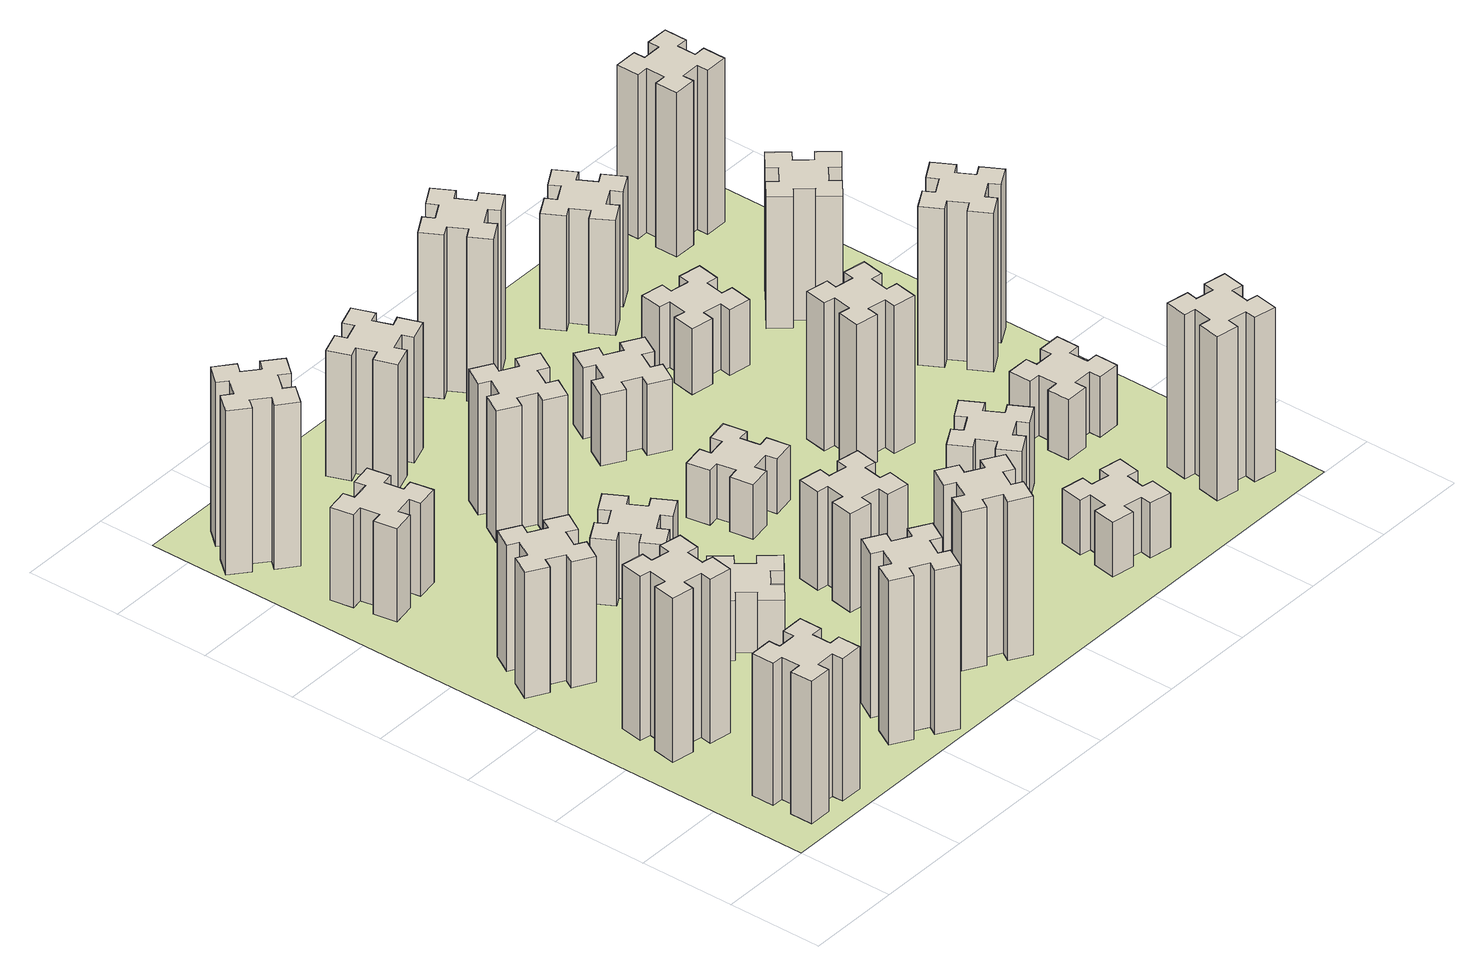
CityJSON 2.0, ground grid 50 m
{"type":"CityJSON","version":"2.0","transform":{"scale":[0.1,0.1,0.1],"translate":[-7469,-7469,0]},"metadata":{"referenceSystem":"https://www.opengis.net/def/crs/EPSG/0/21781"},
"CityObjects":{
"building1":{"type":"Building","attributes":{"class":"1000","function":"1000","usage":"1000","yearOfConstruction":2016,"roofType":"1000","measuredHeight":78,"storeysAboveGround":30,"storeysBelowGround":0},"geometry":[{"type":"Solid","lod":"1","boundaries":[[[[0,1,2,3,4,5,6,7,8,9,10,11,12,13,14,15,16,17,18,19]],[[17,16,20,21]],[[16,15,22,20]],[[15,14,23,22]],[[14,13,24,23]],[[13,12,25,24]],[[12,11,26,25]],[[11,10,27,26]],[[10,9,28,27]],[[9,8,29,28]],[[8,7,30,29]],[[7,6,31,30]],[[6,5,32,31]],[[5,4,33,32]],[[4,3,34,33]],[[3,2,35,34]],[[2,1,36,35]],[[1,0,37,36]],[[0,19,38,37]],[[19,18,39,38]],[[18,17,21,39]],[[24,25,26,27,28,29,30,31,32,33,34,35,36,37,38,39,21,20,22,23]]]]}]},
"building2":{"type":"Building","attributes":{"class":"1000","function":"1000","usage":"1000","yearOfConstruction":2016,"roofType":"1000","measuredHeight":90,"storeysAboveGround":30,"storeysBelowGround":0},"geometry":[{"type":"Solid","lod":"1","boundaries":[[[[40,41,42,43,44,45,46,47,48,49,50,51,52,53,54,55,56,57,58,59]],[[57,56,60,61]],[[56,55,62,60]],[[55,54,63,62]],[[54,53,64,63]],[[53,52,65,64]],[[52,51,66,65]],[[51,50,67,66]],[[50,49,68,67]],[[49,48,69,68]],[[48,47,70,69]],[[47,46,71,70]],[[46,45,72,71]],[[45,44,73,72]],[[44,43,74,73]],[[43,42,75,74]],[[42,41,76,75]],[[41,40,77,76]],[[40,59,78,77]],[[59,58,79,78]],[[58,57,61,79]],[[64,65,66,67,68,69,70,71,72,73,74,75,76,77,78,79,61,60,62,63]]]]}]},
"building3":{"type":"Building","attributes":{"class":"1000","function":"1000","usage":"1000","yearOfConstruction":2016,"roofType":"1000","measuredHeight":69,"storeysAboveGround":30,"storeysBelowGround":0},"geometry":[{"type":"Solid","lod":"1","boundaries":[[[[80,81,82,83,84,85,86,87,88,89,90,91,92,93,94,95,96,97,98,99]],[[97,96,100,101]],[[96,95,102,100]],[[95,94,103,102]],[[94,93,104,103]],[[93,92,105,104]],[[92,91,106,105]],[[91,90,107,106]],[[90,89,108,107]],[[89,88,109,108]],[[88,87,110,109]],[[87,86,111,110]],[[86,85,112,111]],[[85,84,113,112]],[[84,83,114,113]],[[83,82,115,114]],[[82,81,116,115]],[[81,80,117,116]],[[80,99,118,117]],[[99,98,119,118]],[[98,97,101,119]],[[104,105,106,107,108,109,110,111,112,113,114,115,116,117,118,119,101,100,102,103]]]]}]},
"building4":{"type":"Building","attributes":{"class":"1000","function":"1000","usage":"1000","yearOfConstruction":2016,"roofType":"1000","measuredHeight":51,"storeysAboveGround":30,"storeysBelowGround":0},"geometry":[{"type":"Solid","lod":"1","boundaries":[[[[120,121,122,123,124,125,126,127,128,129,130,131,132,133,134,135,136,137,138,139]],[[137,136,140,141]],[[136,135,142,140]],[[135,134,143,142]],[[134,133,144,143]],[[133,132,145,144]],[[132,131,146,145]],[[131,130,147,146]],[[130,129,148,147]],[[129,128,149,148]],[[128,127,150,149]],[[127,126,151,150]],[[126,125,152,151]],[[125,124,153,152]],[[124,123,154,153]],[[123,122,155,154]],[[122,121,156,155]],[[121,120,157,156]],[[120,139,158,157]],[[139,138,159,158]],[[138,137,141,159]],[[144,145,146,147,148,149,150,151,152,153,154,155,156,157,158,159,141,140,142,143]]]]}]},
"building5":{"type":"Building","attributes":{"class":"1000","function":"1000","usage":"1000","yearOfConstruction":2016,"roofType":"1000","measuredHeight":90,"storeysAboveGround":30,"storeysBelowGround":0},"geometry":[{"type":"Solid","lod":"1","boundaries":[[[[160,161,162,163,164,165,166,167,168,169,170,171,172,173,174,175,176,177,178,179]],[[177,176,180,181]],[[176,175,182,180]],[[175,174,183,182]],[[174,173,184,183]],[[173,172,185,184]],[[172,171,186,185]],[[171,170,187,186]],[[170,169,188,187]],[[169,168,189,188]],[[168,167,190,189]],[[167,166,191,190]],[[166,165,192,191]],[[165,164,193,192]],[[164,163,194,193]],[[163,162,195,194]],[[162,161,196,195]],[[161,160,197,196]],[[160,179,198,197]],[[179,178,199,198]],[[178,177,181,199]],[[184,185,186,187,188,189,190,191,192,193,194,195,196,197,198,199,181,180,182,183]]]]}]},
"building6":{"type":"Building","attributes":{"class":"1000","function":"1000","usage":"1000","yearOfConstruction":2016,"roofType":"1000","measuredHeight":90,"storeysAboveGround":30,"storeysBelowGround":0},"geometry":[{"type":"Solid","lod":"1","boundaries":[[[[200,201,202,203,204,205,206,207,208,209,210,211,212,213,214,215,216,217,218,219]],[[217,216,220,221]],[[216,215,222,220]],[[215,214,223,222]],[[214,213,224,223]],[[213,212,225,224]],[[212,211,226,225]],[[211,210,227,226]],[[210,209,228,227]],[[209,208,229,228]],[[208,207,230,229]],[[207,206,231,230]],[[206,205,232,231]],[[205,204,233,232]],[[204,203,234,233]],[[203,202,235,234]],[[202,201,236,235]],[[201,200,237,236]],[[200,219,238,237]],[[219,218,239,238]],[[218,217,221,239]],[[224,225,226,227,228,229,230,231,232,233,234,235,236,237,238,239,221,220,222,223]]]]}]},
"building7":{"type":"Building","attributes":{"class":"1000","function":"1000","usage":"1000","yearOfConstruction":2016,"roofType":"1000","measuredHeight":33,"storeysAboveGround":30,"storeysBelowGround":0},"geometry":[{"type":"Solid","lod":"1","boundaries":[[[[240,241,242,243,244,245,246,247,248,249,250,251,252,253,254,255,256,257,258,259]],[[257,256,260,261]],[[256,255,262,260]],[[255,254,263,262]],[[254,253,264,263]],[[253,252,265,264]],[[252,251,266,265]],[[251,250,267,266]],[[250,249,268,267]],[[249,248,269,268]],[[248,247,270,269]],[[247,246,271,270]],[[246,245,272,271]],[[245,244,273,272]],[[244,243,274,273]],[[243,242,275,274]],[[242,241,276,275]],[[241,240,277,276]],[[240,259,278,277]],[[259,258,279,278]],[[258,257,261,279]],[[264,265,266,267,268,269,270,271,272,273,274,275,276,277,278,279,261,260,262,263]]]]}]},
"building8":{"type":"Building","attributes":{"class":"1000","function":"1000","usage":"1000","yearOfConstruction":2016,"roofType":"1000","measuredHeight":36,"storeysAboveGround":30,"storeysBelowGround":0},"geometry":[{"type":"Solid","lod":"1","boundaries":[[[[280,281,282,283,284,285,286,287,288,289,290,291,292,293,294,295,296,297,298,299]],[[297,296,300,301]],[[296,295,302,300]],[[295,294,303,302]],[[294,293,304,303]],[[293,292,305,304]],[[292,291,306,305]],[[291,290,307,306]],[[290,289,308,307]],[[289,288,309,308]],[[288,287,310,309]],[[287,286,311,310]],[[286,285,312,311]],[[285,284,313,312]],[[284,283,314,313]],[[283,282,315,314]],[[282,281,316,315]],[[281,280,317,316]],[[280,299,318,317]],[[299,298,319,318]],[[298,297,301,319]],[[304,305,306,307,308,309,310,311,312,313,314,315,316,317,318,319,301,300,302,303]]]]}]},
"building9":{"type":"Building","attributes":{"class":"1000","function":"1000","usage":"1000","yearOfConstruction":2016,"roofType":"1000","measuredHeight":87,"storeysAboveGround":30,"storeysBelowGround":0},"geometry":[{"type":"Solid","lod":"1","boundaries":[[[[320,321,322,323,324,325,326,327,328,329,330,331,332,333,334,335,336,337,338,339]],[[337,336,340,341]],[[336,335,342,340]],[[335,334,343,342]],[[334,333,344,343]],[[333,332,345,344]],[[332,331,346,345]],[[331,330,347,346]],[[330,329,348,347]],[[329,328,349,348]],[[328,327,350,349]],[[327,326,351,350]],[[326,325,352,351]],[[325,324,353,352]],[[324,323,354,353]],[[323,322,355,354]],[[322,321,356,355]],[[321,320,357,356]],[[320,339,358,357]],[[339,338,359,358]],[[338,337,341,359]],[[344,345,346,347,348,349,350,351,352,353,354,355,356,357,358,359,341,340,342,343]]]]}]},
"building10":{"type":"Building","attributes":{"class":"1000","function":"1000","usage":"1000","yearOfConstruction":2016,"roofType":"1000","measuredHeight":72,"storeysAboveGround":30,"storeysBelowGround":0},"geometry":[{"type":"Solid","lod":"1","boundaries":[[[[360,361,362,363,364,365,366,367,368,369,370,371,372,373,374,375,376,377,378,379]],[[377,376,380,381]],[[376,375,382,380]],[[375,374,383,382]],[[374,373,384,383]],[[373,372,385,384]],[[372,371,386,385]],[[371,370,387,386]],[[370,369,388,387]],[[369,368,389,388]],[[368,367,390,389]],[[367,366,391,390]],[[366,365,392,391]],[[365,364,393,392]],[[364,363,394,393]],[[363,362,395,394]],[[362,361,396,395]],[[361,360,397,396]],[[360,379,398,397]],[[379,378,399,398]],[[378,377,381,399]],[[384,385,386,387,388,389,390,391,392,393,394,395,396,397,398,399,381,380,382,383]]]]}]},
"building11":{"type":"Building","attributes":{"class":"1000","function":"1000","usage":"1000","yearOfConstruction":2016,"roofType":"1000","measuredHeight":54,"storeysAboveGround":30,"storeysBelowGround":0},"geometry":[{"type":"Solid","lod":"1","boundaries":[[[[400,401,402,403,404,405,406,407,408,409,410,411,412,413,414,415,416,417,418,419]],[[417,416,420,421]],[[416,415,422,420]],[[415,414,423,422]],[[414,413,424,423]],[[413,412,425,424]],[[412,411,426,425]],[[411,410,427,426]],[[410,409,428,427]],[[409,408,429,428]],[[408,407,430,429]],[[407,406,431,430]],[[406,405,432,431]],[[405,404,433,432]],[[404,403,434,433]],[[403,402,435,434]],[[402,401,436,435]],[[401,400,437,436]],[[400,419,438,437]],[[419,418,439,438]],[[418,417,421,439]],[[424,425,426,427,428,429,430,431,432,433,434,435,436,437,438,439,421,420,422,423]]]]}]},
"building12":{"type":"Building","attributes":{"class":"1000","function":"1000","usage":"1000","yearOfConstruction":2016,"roofType":"1000","measuredHeight":69,"storeysAboveGround":30,"storeysBelowGround":0},"geometry":[{"type":"Solid","lod":"1","boundaries":[[[[440,441,442,443,444,445,446,447,448,449,450,451,452,453,454,455,456,457,458,459]],[[457,456,460,461]],[[456,455,462,460]],[[455,454,463,462]],[[454,453,464,463]],[[453,452,465,464]],[[452,451,466,465]],[[451,450,467,466]],[[450,449,468,467]],[[449,448,469,468]],[[448,447,470,469]],[[447,446,471,470]],[[446,445,472,471]],[[445,444,473,472]],[[444,443,474,473]],[[443,442,475,474]],[[442,441,476,475]],[[441,440,477,476]],[[440,459,478,477]],[[459,458,479,478]],[[458,457,461,479]],[[464,465,466,467,468,469,470,471,472,473,474,475,476,477,478,479,461,460,462,463]]]]}]},
"building13":{"type":"Building","attributes":{"class":"1000","function":"1000","usage":"1000","yearOfConstruction":2016,"roofType":"1000","measuredHeight":30,"storeysAboveGround":30,"storeysBelowGround":0},"geometry":[{"type":"Solid","lod":"1","boundaries":[[[[480,481,482,483,484,485,486,487,488,489,490,491,492,493,494,495,496,497,498,499]],[[497,496,500,501]],[[496,495,502,500]],[[495,494,503,502]],[[494,493,504,503]],[[493,492,505,504]],[[492,491,506,505]],[[491,490,507,506]],[[490,489,508,507]],[[489,488,509,508]],[[488,487,510,509]],[[487,486,511,510]],[[486,485,512,511]],[[485,484,513,512]],[[484,483,514,513]],[[483,482,515,514]],[[482,481,516,515]],[[481,480,517,516]],[[480,499,518,517]],[[499,498,519,518]],[[498,497,501,519]],[[504,505,506,507,508,509,510,511,512,513,514,515,516,517,518,519,501,500,502,503]]]]}]},
"building14":{"type":"Building","attributes":{"class":"1000","function":"1000","usage":"1000","yearOfConstruction":2016,"roofType":"1000","measuredHeight":39,"storeysAboveGround":30,"storeysBelowGround":0},"geometry":[{"type":"Solid","lod":"1","boundaries":[[[[520,521,522,523,524,525,526,527,528,529,530,531,532,533,534,535,536,537,538,539]],[[537,536,540,541]],[[536,535,542,540]],[[535,534,543,542]],[[534,533,544,543]],[[533,532,545,544]],[[532,531,546,545]],[[531,530,547,546]],[[530,529,548,547]],[[529,528,549,548]],[[528,527,550,549]],[[527,526,551,550]],[[526,525,552,551]],[[525,524,553,552]],[[524,523,554,553]],[[523,522,555,554]],[[522,521,556,555]],[[521,520,557,556]],[[520,539,558,557]],[[539,538,559,558]],[[538,537,541,559]],[[544,545,546,547,548,549,550,551,552,553,554,555,556,557,558,559,541,540,542,543]]]]}]},
"building15":{"type":"Building","attributes":{"class":"1000","function":"1000","usage":"1000","yearOfConstruction":2016,"roofType":"1000","measuredHeight":30,"storeysAboveGround":30,"storeysBelowGround":0},"geometry":[{"type":"Solid","lod":"1","boundaries":[[[[560,561,562,563,564,565,566,567,568,569,570,571,572,573,574,575,576,577,578,579]],[[577,576,580,581]],[[576,575,582,580]],[[575,574,583,582]],[[574,573,584,583]],[[573,572,585,584]],[[572,571,586,585]],[[571,570,587,586]],[[570,569,588,587]],[[569,568,589,588]],[[568,567,590,589]],[[567,566,591,590]],[[566,565,592,591]],[[565,564,593,592]],[[564,563,594,593]],[[563,562,595,594]],[[562,561,596,595]],[[561,560,597,596]],[[560,579,598,597]],[[579,578,599,598]],[[578,577,581,599]],[[584,585,586,587,588,589,590,591,592,593,594,595,596,597,598,599,581,580,582,583]]]]}]},
"building16":{"type":"Building","attributes":{"class":"1000","function":"1000","usage":"1000","yearOfConstruction":2016,"roofType":"1000","measuredHeight":90,"storeysAboveGround":30,"storeysBelowGround":0},"geometry":[{"type":"Solid","lod":"1","boundaries":[[[[600,601,602,603,604,605,606,607,608,609,610,611,612,613,614,615,616,617,618,619]],[[617,616,620,621]],[[616,615,622,620]],[[615,614,623,622]],[[614,613,624,623]],[[613,612,625,624]],[[612,611,626,625]],[[611,610,627,626]],[[610,609,628,627]],[[609,608,629,628]],[[608,607,630,629]],[[607,606,631,630]],[[606,605,632,631]],[[605,604,633,632]],[[604,603,634,633]],[[603,602,635,634]],[[602,601,636,635]],[[601,600,637,636]],[[600,619,638,637]],[[619,618,639,638]],[[618,617,621,639]],[[624,625,626,627,628,629,630,631,632,633,634,635,636,637,638,639,621,620,622,623]]]]}]},
"building17":{"type":"Building","attributes":{"class":"1000","function":"1000","usage":"1000","yearOfConstruction":2016,"roofType":"1000","measuredHeight":42,"storeysAboveGround":30,"storeysBelowGround":0},"geometry":[{"type":"Solid","lod":"1","boundaries":[[[[640,641,642,643,644,645,646,647,648,649,650,651,652,653,654,655,656,657,658,659]],[[657,656,660,661]],[[656,655,662,660]],[[655,654,663,662]],[[654,653,664,663]],[[653,652,665,664]],[[652,651,666,665]],[[651,650,667,666]],[[650,649,668,667]],[[649,648,669,668]],[[648,647,670,669]],[[647,646,671,670]],[[646,645,672,671]],[[645,644,673,672]],[[644,643,674,673]],[[643,642,675,674]],[[642,641,676,675]],[[641,640,677,676]],[[640,659,678,677]],[[659,658,679,678]],[[658,657,661,679]],[[664,665,666,667,668,669,670,671,672,673,674,675,676,677,678,679,661,660,662,663]]]]}]},
"building18":{"type":"Building","attributes":{"class":"1000","function":"1000","usage":"1000","yearOfConstruction":2016,"roofType":"1000","measuredHeight":81,"storeysAboveGround":30,"storeysBelowGround":0},"geometry":[{"type":"Solid","lod":"1","boundaries":[[[[680,681,682,683,684,685,686,687,688,689,690,691,692,693,694,695,696,697,698,699]],[[697,696,700,701]],[[696,695,702,700]],[[695,694,703,702]],[[694,693,704,703]],[[693,692,705,704]],[[692,691,706,705]],[[691,690,707,706]],[[690,689,708,707]],[[689,688,709,708]],[[688,687,710,709]],[[687,686,711,710]],[[686,685,712,711]],[[685,684,713,712]],[[684,683,714,713]],[[683,682,715,714]],[[682,681,716,715]],[[681,680,717,716]],[[680,699,718,717]],[[699,698,719,718]],[[698,697,701,719]],[[704,705,706,707,708,709,710,711,712,713,714,715,716,717,718,719,701,700,702,703]]]]}]},
"building19":{"type":"Building","attributes":{"class":"1000","function":"1000","usage":"1000","yearOfConstruction":2016,"roofType":"1000","measuredHeight":36,"storeysAboveGround":30,"storeysBelowGround":0},"geometry":[{"type":"Solid","lod":"1","boundaries":[[[[720,721,722,723,724,725,726,727,728,729,730,731,732,733,734,735,736,737,738,739]],[[737,736,740,741]],[[736,735,742,740]],[[735,734,743,742]],[[734,733,744,743]],[[733,732,745,744]],[[732,731,746,745]],[[731,730,747,746]],[[730,729,748,747]],[[729,728,749,748]],[[728,727,750,749]],[[727,726,751,750]],[[726,725,752,751]],[[725,724,753,752]],[[724,723,754,753]],[[723,722,755,754]],[[722,721,756,755]],[[721,720,757,756]],[[720,739,758,757]],[[739,738,759,758]],[[738,737,741,759]],[[744,745,746,747,748,749,750,751,752,753,754,755,756,757,758,759,741,740,742,743]]]]}]},
"building20":{"type":"Building","attributes":{"class":"1000","function":"1000","usage":"1000","yearOfConstruction":2016,"roofType":"1000","measuredHeight":90,"storeysAboveGround":30,"storeysBelowGround":0},"geometry":[{"type":"Solid","lod":"1","boundaries":[[[[760,761,762,763,764,765,766,767,768,769,770,771,772,773,774,775,776,777,778,779]],[[777,776,780,781]],[[776,775,782,780]],[[775,774,783,782]],[[774,773,784,783]],[[773,772,785,784]],[[772,771,786,785]],[[771,770,787,786]],[[770,769,788,787]],[[769,768,789,788]],[[768,767,790,789]],[[767,766,791,790]],[[766,765,792,791]],[[765,764,793,792]],[[764,763,794,793]],[[763,762,795,794]],[[762,761,796,795]],[[761,760,797,796]],[[760,779,798,797]],[[779,778,799,798]],[[778,777,781,799]],[[784,785,786,787,788,789,790,791,792,793,794,795,796,797,798,799,781,780,782,783]]]]}]},
"building21":{"type":"Building","attributes":{"class":"1000","function":"1000","usage":"1000","yearOfConstruction":2016,"roofType":"1000","measuredHeight":33,"storeysAboveGround":30,"storeysBelowGround":0},"geometry":[{"type":"Solid","lod":"1","boundaries":[[[[800,801,802,803,804,805,806,807,808,809,810,811,812,813,814,815,816,817,818,819]],[[817,816,820,821]],[[816,815,822,820]],[[815,814,823,822]],[[814,813,824,823]],[[813,812,825,824]],[[812,811,826,825]],[[811,810,827,826]],[[810,809,828,827]],[[809,808,829,828]],[[808,807,830,829]],[[807,806,831,830]],[[806,805,832,831]],[[805,804,833,832]],[[804,803,834,833]],[[803,802,835,834]],[[802,801,836,835]],[[801,800,837,836]],[[800,819,838,837]],[[819,818,839,838]],[[818,817,821,839]],[[824,825,826,827,828,829,830,831,832,833,834,835,836,837,838,839,821,820,822,823]]]]}]},
"building22":{"type":"Building","attributes":{"class":"1000","function":"1000","usage":"1000","yearOfConstruction":2016,"roofType":"1000","measuredHeight":63,"storeysAboveGround":30,"storeysBelowGround":0},"geometry":[{"type":"Solid","lod":"1","boundaries":[[[[840,841,842,843,844,845,846,847,848,849,850,851,852,853,854,855,856,857,858,859]],[[857,856,860,861]],[[856,855,862,860]],[[855,854,863,862]],[[854,853,864,863]],[[853,852,865,864]],[[852,851,866,865]],[[851,850,867,866]],[[850,849,868,867]],[[849,848,869,868]],[[848,847,870,869]],[[847,846,871,870]],[[846,845,872,871]],[[845,844,873,872]],[[844,843,874,873]],[[843,842,875,874]],[[842,841,876,875]],[[841,840,877,876]],[[840,859,878,877]],[[859,858,879,878]],[[858,857,861,879]],[[864,865,866,867,868,869,870,871,872,873,874,875,876,877,878,879,861,860,862,863]]]]}]},
"building23":{"type":"Building","attributes":{"class":"1000","function":"1000","usage":"1000","yearOfConstruction":2016,"roofType":"1000","measuredHeight":87,"storeysAboveGround":30,"storeysBelowGround":0},"geometry":[{"type":"Solid","lod":"1","boundaries":[[[[880,881,882,883,884,885,886,887,888,889,890,891,892,893,894,895,896,897,898,899]],[[897,896,900,901]],[[896,895,902,900]],[[895,894,903,902]],[[894,893,904,903]],[[893,892,905,904]],[[892,891,906,905]],[[891,890,907,906]],[[890,889,908,907]],[[889,888,909,908]],[[888,887,910,909]],[[887,886,911,910]],[[886,885,912,911]],[[885,884,913,912]],[[884,883,914,913]],[[883,882,915,914]],[[882,881,916,915]],[[881,880,917,916]],[[880,899,918,917]],[[899,898,919,918]],[[898,897,901,919]],[[904,905,906,907,908,909,910,911,912,913,914,915,916,917,918,919,901,900,902,903]]]]}]},
"building24":{"type":"Building","attributes":{"class":"1000","function":"1000","usage":"1000","yearOfConstruction":2016,"roofType":"1000","measuredHeight":72,"storeysAboveGround":30,"storeysBelowGround":0},"geometry":[{"type":"Solid","lod":"1","boundaries":[[[[920,921,922,923,924,925,926,927,928,929,930,931,932,933,934,935,936,937,938,939]],[[937,936,940,941]],[[936,935,942,940]],[[935,934,943,942]],[[934,933,944,943]],[[933,932,945,944]],[[932,931,946,945]],[[931,930,947,946]],[[930,929,948,947]],[[929,928,949,948]],[[928,927,950,949]],[[927,926,951,950]],[[926,925,952,951]],[[925,924,953,952]],[[924,923,954,953]],[[923,922,955,954]],[[922,921,956,955]],[[921,920,957,956]],[[920,939,958,957]],[[939,938,959,958]],[[938,937,941,959]],[[944,945,946,947,948,949,950,951,952,953,954,955,956,957,958,959,941,940,942,943]]]]}]},
"building25":{"type":"Building","attributes":{"class":"1000","function":"1000","usage":"1000","yearOfConstruction":2016,"roofType":"1000","measuredHeight":90,"storeysAboveGround":30,"storeysBelowGround":0},"geometry":[{"type":"Solid","lod":"1","boundaries":[[[[960,961,962,963,964,965,966,967,968,969,970,971,972,973,974,975,976,977,978,979]],[[977,976,980,981]],[[976,975,982,980]],[[975,974,983,982]],[[974,973,984,983]],[[973,972,985,984]],[[972,971,986,985]],[[971,970,987,986]],[[970,969,988,987]],[[969,968,989,988]],[[968,967,990,989]],[[967,966,991,990]],[[966,965,992,991]],[[965,964,993,992]],[[964,963,994,993]],[[963,962,995,994]],[[962,961,996,995]],[[961,960,997,996]],[[960,979,998,997]],[[979,978,999,998]],[[978,977,981,999]],[[984,985,986,987,988,989,990,991,992,993,994,995,996,997,998,999,981,980,982,983]]]]}]},
"landuse1":{"type":"LandUse","attributes":{"name":"plot1","function":"1010"},"geometry":[{"type":"MultiSurface","lod":"1","boundaries":[[[1000,1001,1002,1003]]]}]}
},
"vertices":[
[265,325,0],[265,225,0],[205,225,0],[205,105,0],[325,105,0],[325,165,0],[425,165,0],[425,105,0],[545,105,0],[545,225,0],[485,225,0],[485,325,0],[545,325,0],[545,445,0],[425,445,0],[425,385,0],[325,385,0],[325,445,0],[205,445,0],[205,325,0],[325,385,780],[325,445,780],[425,385,780],[425,445,780],[545,445,780],[545,325,780],[485,325,780],[485,225,780],[545,225,780],[545,105,780],[425,105,780],[425,165,780],[325,165,780],[325,105,780],[205,105,780],[205,225,780],[265,225,780],[265,325,780],[205,325,780],[205,445,780],
[307,916,0],[405,898,0],[395,839,0],[513,818,0],[534,937,0],[475,947,0],[492,1045,0],[551,1035,0],[572,1153,0],[454,1174,0],[444,1115,0],[345,1132,0],[356,1191,0],[237,1212,0],[217,1094,0],[276,1084,0],[258,985,0],[199,996,0],[178,877,0],[297,857,0],[258,985,900],[199,996,900],[276,1084,900],[217,1094,900],[237,1212,900],[356,1191,900],[345,1132,900],[444,1115,900],[454,1174,900],[572,1153,900],[551,1035,900],[492,1045,900],[475,947,900],[534,937,900],[513,818,900],[395,839,900],[405,898,900],[307,916,900],[297,857,900],[178,877,900],
[474,1826,0],[387,1876,0],[417,1928,0],[313,1988,0],[253,1884,0],[305,1854,0],[255,1767,0],[203,1797,0],[143,1693,0],[247,1633,0],[277,1685,0],[364,1635,0],[334,1583,0],[438,1523,0],[498,1627,0],[446,1657,0],[496,1744,0],[548,1714,0],[608,1818,0],[504,1878,0],[496,1744,690],[548,1714,690],[446,1657,690],[498,1627,690],[438,1523,690],[334,1583,690],[364,1635,690],[277,1685,690],[247,1633,690],[143,1693,690],[203,1797,690],[255,1767,690],[305,1854,690],[253,1884,690],[313,1988,690],[417,1928,690],[387,1876,690],[474,1826,690],[504,1878,690],[608,1818,690],
[405,2812,0],[307,2795,0],[297,2854,0],[178,2833,0],[199,2715,0],[258,2725,0],[276,2627,0],[217,2617,0],[237,2498,0],[356,2519,0],[345,2578,0],[444,2596,0],[454,2537,0],[572,2557,0],[551,2676,0],[492,2665,0],[475,2764,0],[534,2774,0],[513,2892,0],[395,2871,0],[475,2764,510],[534,2774,510],[492,2665,510],[551,2676,510],[572,2557,510],[454,2537,510],[444,2596,510],[345,2578,510],[356,2519,510],[237,2498,510],[217,2617,510],[276,2627,510],[258,2725,510],[199,2715,510],[178,2833,510],[297,2854,510],[307,2795,510],[405,2812,510],[395,2871,510],[513,2892,510],
[1214,346,0],[1127,396,0],[1157,448,0],[1053,508,0],[993,404,0],[1045,374,0],[995,287,0],[943,317,0],[883,213,0],[987,153,0],[1017,205,0],[1104,155,0],[1074,103,0],[1178,43,0],[1238,147,0],[1186,177,0],[1236,264,0],[1288,234,0],[1348,338,0],[1244,398,0],[1236,264,900],[1288,234,900],[1186,177,900],[1238,147,900],[1178,43,900],[1074,103,900],[1104,155,900],[1017,205,900],[987,153,900],[883,213,900],[943,317,900],[995,287,900],[1045,374,900],[993,404,900],[1053,508,900],[1157,448,900],[1127,396,900],[1214,346,900],[1244,398,900],[1348,338,900],
[384,3387,0],[308,3452,0],[346,3498,0],[254,3575,0],[177,3483,0],[223,3444,0],[159,3368,0],[113,3406,0],[36,3314,0],[128,3237,0],[166,3283,0],[243,3219,0],[204,3173,0],[296,3096,0],[373,3188,0],[327,3226,0],[392,3303,0],[438,3264,0],[515,3356,0],[423,3433,0],[392,3303,900],[438,3264,900],[327,3226,900],[373,3188,900],[296,3096,900],[204,3173,900],[243,3219,900],[166,3283,900],[128,3237,900],[36,3314,900],[113,3406,900],[159,3368,900],[223,3444,900],[177,3483,900],[254,3575,900],[346,3498,900],[308,3452,900],[384,3387,900],[423,3433,900],[515,3356,900],
[1083,1332,0],[1006,1267,0],[968,1313,0],[876,1236,0],[953,1144,0],[999,1183,0],[1063,1106,0],[1017,1068,0],[1094,976,0],[1186,1053,0],[1148,1099,0],[1224,1163,0],[1263,1117,0],[1355,1194,0],[1278,1286,0],[1232,1248,0],[1167,1324,0],[1213,1363,0],[1136,1455,0],[1044,1378,0],[1167,1324,330],[1213,1363,330],[1232,1248,330],[1278,1286,330],[1355,1194,330],[1263,1117,330],[1224,1163,330],[1148,1099,330],[1186,1053,330],[1094,976,330],[1017,1068,330],[1063,1106,330],[999,1183,330],[953,1144,330],[876,1236,330],[968,1313,330],[1006,1267,330],[1083,1332,330],[1044,1378,330],[1136,1455,330],
[1236,1867,0],[1186,1954,0],[1238,1984,0],[1178,2088,0],[1074,2028,0],[1104,1976,0],[1017,1926,0],[987,1978,0],[883,1918,0],[943,1814,0],[995,1844,0],[1045,1757,0],[993,1727,0],[1053,1623,0],[1157,1683,0],[1127,1735,0],[1214,1785,0],[1244,1733,0],[1348,1793,0],[1288,1897,0],[1214,1785,360],[1244,1733,360],[1127,1735,360],[1157,1683,360],[1053,1623,360],[993,1727,360],[1045,1757,360],[995,1844,360],[943,1814,360],[883,1918,360],[987,1978,360],[1017,1926,360],[1104,1976,360],[1074,2028,360],[1178,2088,360],[1238,1984,360],[1186,1954,360],[1236,1867,360],[1288,1897,360],[1348,1793,360],
[1657,305,0],[1744,255,0],[1714,203,0],[1818,143,0],[1878,247,0],[1826,277,0],[1876,364,0],[1928,334,0],[1988,438,0],[1884,498,0],[1854,446,0],[1767,496,0],[1797,548,0],[1693,608,0],[1633,504,0],[1685,474,0],[1635,387,0],[1583,417,0],[1523,313,0],[1627,253,0],[1635,387,870],[1583,417,870],[1685,474,870],[1633,504,870],[1693,608,870],[1797,548,870],[1767,496,870],[1854,446,870],[1884,498,870],[1988,438,870],[1928,334,870],[1876,364,870],[1826,277,870],[1878,247,870],[1818,143,870],[1714,203,870],[1744,255,870],[1657,305,870],[1627,253,870],[1523,313,870],
[1314,2666,0],[1227,2716,0],[1257,2768,0],[1153,2828,0],[1093,2724,0],[1145,2694,0],[1095,2607,0],[1043,2637,0],[983,2533,0],[1087,2473,0],[1117,2525,0],[1204,2475,0],[1174,2423,0],[1278,2363,0],[1338,2467,0],[1286,2497,0],[1336,2584,0],[1388,2554,0],[1448,2658,0],[1344,2718,0],[1336,2584,720],[1388,2554,720],[1286,2497,720],[1338,2467,720],[1278,2363,720],[1174,2423,720],[1204,2475,720],[1117,2525,720],[1087,2473,720],[983,2533,720],[1043,2637,720],[1095,2607,720],[1145,2694,720],[1093,2724,720],[1153,2828,720],[1257,2768,720],[1227,2716,720],[1314,2666,720],[1344,2718,720],[1448,2658,720],
[1855,1047,0],[1872,1145,0],[1931,1135,0],[1952,1253,0],[1834,1274,0],[1824,1215,0],[1725,1232,0],[1736,1291,0],[1617,1312,0],[1597,1194,0],[1656,1184,0],[1638,1085,0],[1579,1096,0],[1558,977,0],[1677,957,0],[1687,1016,0],[1785,998,0],[1775,939,0],[1893,918,0],[1914,1037,0],[1785,998,540],[1775,939,540],[1687,1016,540],[1677,957,540],[1558,977,540],[1579,1096,540],[1638,1085,540],[1656,1184,540],[1597,1194,540],[1617,1312,540],[1736,1291,540],[1725,1232,540],[1824,1215,540],[1834,1274,540],[1952,1253,540],[1931,1135,540],[1872,1145,540],[1855,1047,540],[1914,1037,540],[1893,918,540],
[1125,3456,0],[1031,3422,0],[1010,3478,0],[897,3437,0],[939,3324,0],[995,3345,0],[1029,3251,0],[973,3230,0],[1014,3117,0],[1127,3159,0],[1106,3215,0],[1200,3249,0],[1220,3193,0],[1333,3234,0],[1292,3347,0],[1236,3326,0],[1202,3420,0],[1258,3440,0],[1217,3553,0],[1104,3512,0],[1202,3420,690],[1258,3440,690],[1236,3326,690],[1292,3347,690],[1333,3234,690],[1220,3193,690],[1200,3249,690],[1106,3215,690],[1127,3159,690],[1014,3117,690],[973,3230,690],[1029,3251,690],[995,3345,690],[939,3324,690],[897,3437,690],[1010,3478,690],[1031,3422,690],[1125,3456,690],[1104,3512,690],[1217,3553,690],
[1972,1825,0],[1955,1924,0],[2014,1934,0],[1993,2052,0],[1875,2031,0],[1885,1972,0],[1787,1955,0],[1777,2014,0],[1658,1993,0],[1679,1875,0],[1738,1885,0],[1756,1787,0],[1697,1777,0],[1717,1658,0],[1836,1679,0],[1825,1738,0],[1924,1756,0],[1934,1697,0],[2052,1717,0],[2031,1836,0],[1924,1756,300],[1934,1697,300],[1825,1738,300],[1836,1679,300],[1717,1658,300],[1697,1777,300],[1756,1787,300],[1738,1885,300],[1679,1875,300],[1658,1993,300],[1777,2014,300],[1787,1955,300],[1885,1972,300],[1875,2031,300],[1993,2052,300],[2014,1934,300],[1955,1924,300],[1972,1825,300],[2031,1836,300],[2052,1717,300],
[2026,2497,0],[2076,2584,0],[2128,2554,0],[2188,2658,0],[2084,2718,0],[2054,2666,0],[1967,2716,0],[1997,2768,0],[1893,2828,0],[1833,2724,0],[1885,2694,0],[1835,2607,0],[1783,2637,0],[1723,2533,0],[1827,2473,0],[1857,2525,0],[1944,2475,0],[1914,2423,0],[2018,2363,0],[2078,2467,0],[1944,2475,390],[1914,2423,390],[1857,2525,390],[1827,2473,390],[1723,2533,390],[1783,2637,390],[1835,2607,390],[1885,2694,390],[1833,2724,390],[1893,2828,390],[1997,2768,390],[1967,2716,390],[2054,2666,390],[2084,2718,390],[2188,2658,390],[2128,2554,390],[2076,2584,390],[2026,2497,390],[2078,2467,390],[2018,2363,390],
[2596,444,0],[2578,345,0],[2519,356,0],[2498,237,0],[2617,217,0],[2627,276,0],[2725,258,0],[2715,199,0],[2833,178,0],[2854,297,0],[2795,307,0],[2812,405,0],[2871,395,0],[2892,513,0],[2774,534,0],[2764,475,0],[2665,492,0],[2676,551,0],[2557,572,0],[2537,454,0],[2665,492,300],[2676,551,300],[2764,475,300],[2774,534,300],[2892,513,300],[2871,395,300],[2812,405,300],[2795,307,300],[2854,297,300],[2833,178,300],[2715,199,300],[2725,258,300],[2627,276,300],[2617,217,300],[2498,237,300],[2519,356,300],[2578,345,300],[2596,444,300],[2537,454,300],[2557,572,300],
[1844,3556,0],[1757,3506,0],[1727,3558,0],[1623,3498,0],[1683,3394,0],[1735,3424,0],[1785,3337,0],[1733,3307,0],[1793,3203,0],[1897,3263,0],[1867,3315,0],[1954,3365,0],[1984,3313,0],[2088,3373,0],[2028,3477,0],[1976,3447,0],[1926,3534,0],[1978,3564,0],[1918,3668,0],[1814,3608,0],[1926,3534,900],[1978,3564,900],[1976,3447,900],[2028,3477,900],[2088,3373,900],[1984,3313,900],[1954,3365,900],[1867,3315,900],[1897,3263,900],[1793,3203,900],[1733,3307,900],[1785,3337,900],[1735,3424,900],[1683,3394,900],[1623,3498,900],[1727,3558,900],[1757,3506,900],[1844,3556,900],[1814,3608,900],[1918,3668,900],
[2584,1136,0],[2497,1086,0],[2467,1138,0],[2363,1078,0],[2423,974,0],[2475,1004,0],[2525,917,0],[2473,887,0],[2533,783,0],[2637,843,0],[2607,895,0],[2694,945,0],[2724,893,0],[2828,953,0],[2768,1057,0],[2716,1027,0],[2666,1114,0],[2718,1144,0],[2658,1248,0],[2554,1188,0],[2666,1114,420],[2718,1144,420],[2716,1027,420],[2768,1057,420],[2828,953,420],[2724,893,420],[2694,945,420],[2607,895,420],[2637,843,420],[2533,783,420],[2473,887,420],[2525,917,420],[2475,1004,420],[2423,974,420],[2363,1078,420],[2467,1138,420],[2497,1086,420],[2584,1136,420],[2554,1188,420],[2658,1248,420],
[2527,1656,0],[2625,1638,0],[2615,1579,0],[2733,1558,0],[2754,1677,0],[2695,1687,0],[2712,1785,0],[2771,1775,0],[2792,1893,0],[2674,1914,0],[2664,1855,0],[2565,1872,0],[2576,1931,0],[2457,1952,0],[2437,1834,0],[2496,1824,0],[2478,1725,0],[2419,1736,0],[2398,1617,0],[2517,1597,0],[2478,1725,810],[2419,1736,810],[2496,1824,810],[2437,1834,810],[2457,1952,810],[2576,1931,810],[2565,1872,810],[2664,1855,810],[2674,1914,810],[2792,1893,810],[2771,1775,810],[2712,1785,810],[2695,1687,810],[2754,1677,810],[2733,1558,810],[2615,1579,810],[2625,1638,810],[2527,1656,810],[2517,1597,810],[2398,1617,810],
[2664,2795,0],[2565,2812,0],[2576,2871,0],[2457,2892,0],[2437,2774,0],[2496,2764,0],[2478,2665,0],[2419,2676,0],[2398,2557,0],[2517,2537,0],[2527,2596,0],[2625,2578,0],[2615,2519,0],[2733,2498,0],[2754,2617,0],[2695,2627,0],[2712,2725,0],[2771,2715,0],[2792,2833,0],[2674,2854,0],[2712,2725,360],[2771,2715,360],[2695,2627,360],[2754,2617,360],[2733,2498,360],[2615,2519,360],[2625,2578,360],[2527,2596,360],[2517,2537,360],[2398,2557,360],[2419,2676,360],[2478,2665,360],[2496,2764,360],[2437,2774,360],[2457,2892,360],[2576,2871,360],[2565,2812,360],[2664,2795,360],[2674,2854,360],[2792,2833,360],
[3336,444,0],[3318,345,0],[3259,356,0],[3238,237,0],[3357,217,0],[3367,276,0],[3465,258,0],[3455,199,0],[3573,178,0],[3594,297,0],[3535,307,0],[3552,405,0],[3611,395,0],[3632,513,0],[3514,534,0],[3504,475,0],[3405,492,0],[3416,551,0],[3297,572,0],[3277,454,0],[3405,492,900],[3416,551,900],[3504,475,900],[3514,534,900],[3632,513,900],[3611,395,900],[3552,405,900],[3535,307,900],[3594,297,900],[3573,178,900],[3455,199,900],[3465,258,900],[3367,276,900],[3357,217,900],[3238,237,900],[3259,356,900],[3318,345,900],[3336,444,900],[3277,454,900],[3297,572,900],
[3185,1005,0],[3285,1005,0],[3285,945,0],[3405,945,0],[3405,1065,0],[3345,1065,0],[3345,1165,0],[3405,1165,0],[3405,1285,0],[3285,1285,0],[3285,1225,0],[3185,1225,0],[3185,1285,0],[3065,1285,0],[3065,1165,0],[3125,1165,0],[3125,1065,0],[3065,1065,0],[3065,945,0],[3185,945,0],[3125,1065,330],[3065,1065,330],[3125,1165,330],[3065,1165,330],[3065,1285,330],[3185,1285,330],[3185,1225,330],[3285,1225,330],[3285,1285,330],[3405,1285,330],[3405,1165,330],[3345,1165,330],[3345,1065,330],[3405,1065,330],[3405,945,330],[3285,945,330],[3285,1005,330],[3185,1005,330],[3185,945,330],[3065,945,330],
[2716,3347,0],[2666,3434,0],[2718,3464,0],[2658,3568,0],[2554,3508,0],[2584,3456,0],[2497,3406,0],[2467,3458,0],[2363,3398,0],[2423,3294,0],[2475,3324,0],[2525,3237,0],[2473,3207,0],[2533,3103,0],[2637,3163,0],[2607,3215,0],[2694,3265,0],[2724,3213,0],[2828,3273,0],[2768,3377,0],[2694,3265,630],[2724,3213,630],[2607,3215,630],[2637,3163,630],[2533,3103,630],[2473,3207,630],[2525,3237,630],[2475,3324,630],[2423,3294,630],[2363,3398,630],[2467,3458,630],[2497,3406,630],[2584,3456,630],[2554,3508,630],[2658,3568,630],[2718,3464,630],[2666,3434,630],[2716,3347,630],[2768,3377,630],[2828,3273,630],
[3556,1867,0],[3506,1954,0],[3558,1984,0],[3498,2088,0],[3394,2028,0],[3424,1976,0],[3337,1926,0],[3307,1978,0],[3203,1918,0],[3263,1814,0],[3315,1844,0],[3365,1757,0],[3313,1727,0],[3373,1623,0],[3477,1683,0],[3447,1735,0],[3534,1785,0],[3564,1733,0],[3668,1793,0],[3608,1897,0],[3534,1785,870],[3564,1733,870],[3447,1735,870],[3477,1683,870],[3373,1623,870],[3313,1727,870],[3365,1757,870],[3315,1844,870],[3263,1814,870],[3203,1918,870],[3307,1978,870],[3337,1926,870],[3424,1976,870],[3394,2028,870],[3498,2088,870],[3558,1984,870],[3506,1954,870],[3556,1867,870],[3608,1897,870],[3668,1793,870],
[3119,2563,0],[3183,2486,0],[3137,2448,0],[3214,2356,0],[3306,2433,0],[3268,2479,0],[3344,2543,0],[3383,2497,0],[3475,2574,0],[3398,2666,0],[3352,2628,0],[3287,2704,0],[3333,2743,0],[3256,2835,0],[3164,2758,0],[3203,2712,0],[3126,2647,0],[3088,2693,0],[2996,2616,0],[3073,2524,0],[3126,2647,720],[3088,2693,720],[3203,2712,720],[3164,2758,720],[3256,2835,720],[3333,2743,720],[3287,2704,720],[3352,2628,720],[3398,2666,720],[3475,2574,720],[3383,2497,720],[3344,2543,720],[3268,2479,720],[3306,2433,720],[3214,2356,720],[3137,2448,720],[3183,2486,720],[3119,2563,720],[3073,2524,720],[2996,2616,720],
[3285,3325,0],[3385,3325,0],[3385,3265,0],[3505,3265,0],[3505,3385,0],[3445,3385,0],[3445,3485,0],[3505,3485,0],[3505,3605,0],[3385,3605,0],[3385,3545,0],[3285,3545,0],[3285,3605,0],[3165,3605,0],[3165,3485,0],[3225,3485,0],[3225,3385,0],[3165,3385,0],[3165,3265,0],[3285,3265,0],[3225,3385,900],[3165,3385,900],[3225,3485,900],[3165,3485,900],[3165,3605,900],[3285,3605,900],[3285,3545,900],[3385,3545,900],[3385,3605,900],[3505,3605,900],[3505,3485,900],[3445,3485,900],[3445,3385,900],[3505,3385,900],[3505,3265,900],[3385,3265,900],[3385,3325,900],[3285,3325,900],[3285,3265,900],[3165,3265,900],
[5,3705,0],[3705,3705,0],[3705,5,0],[5,5,0]
]}
